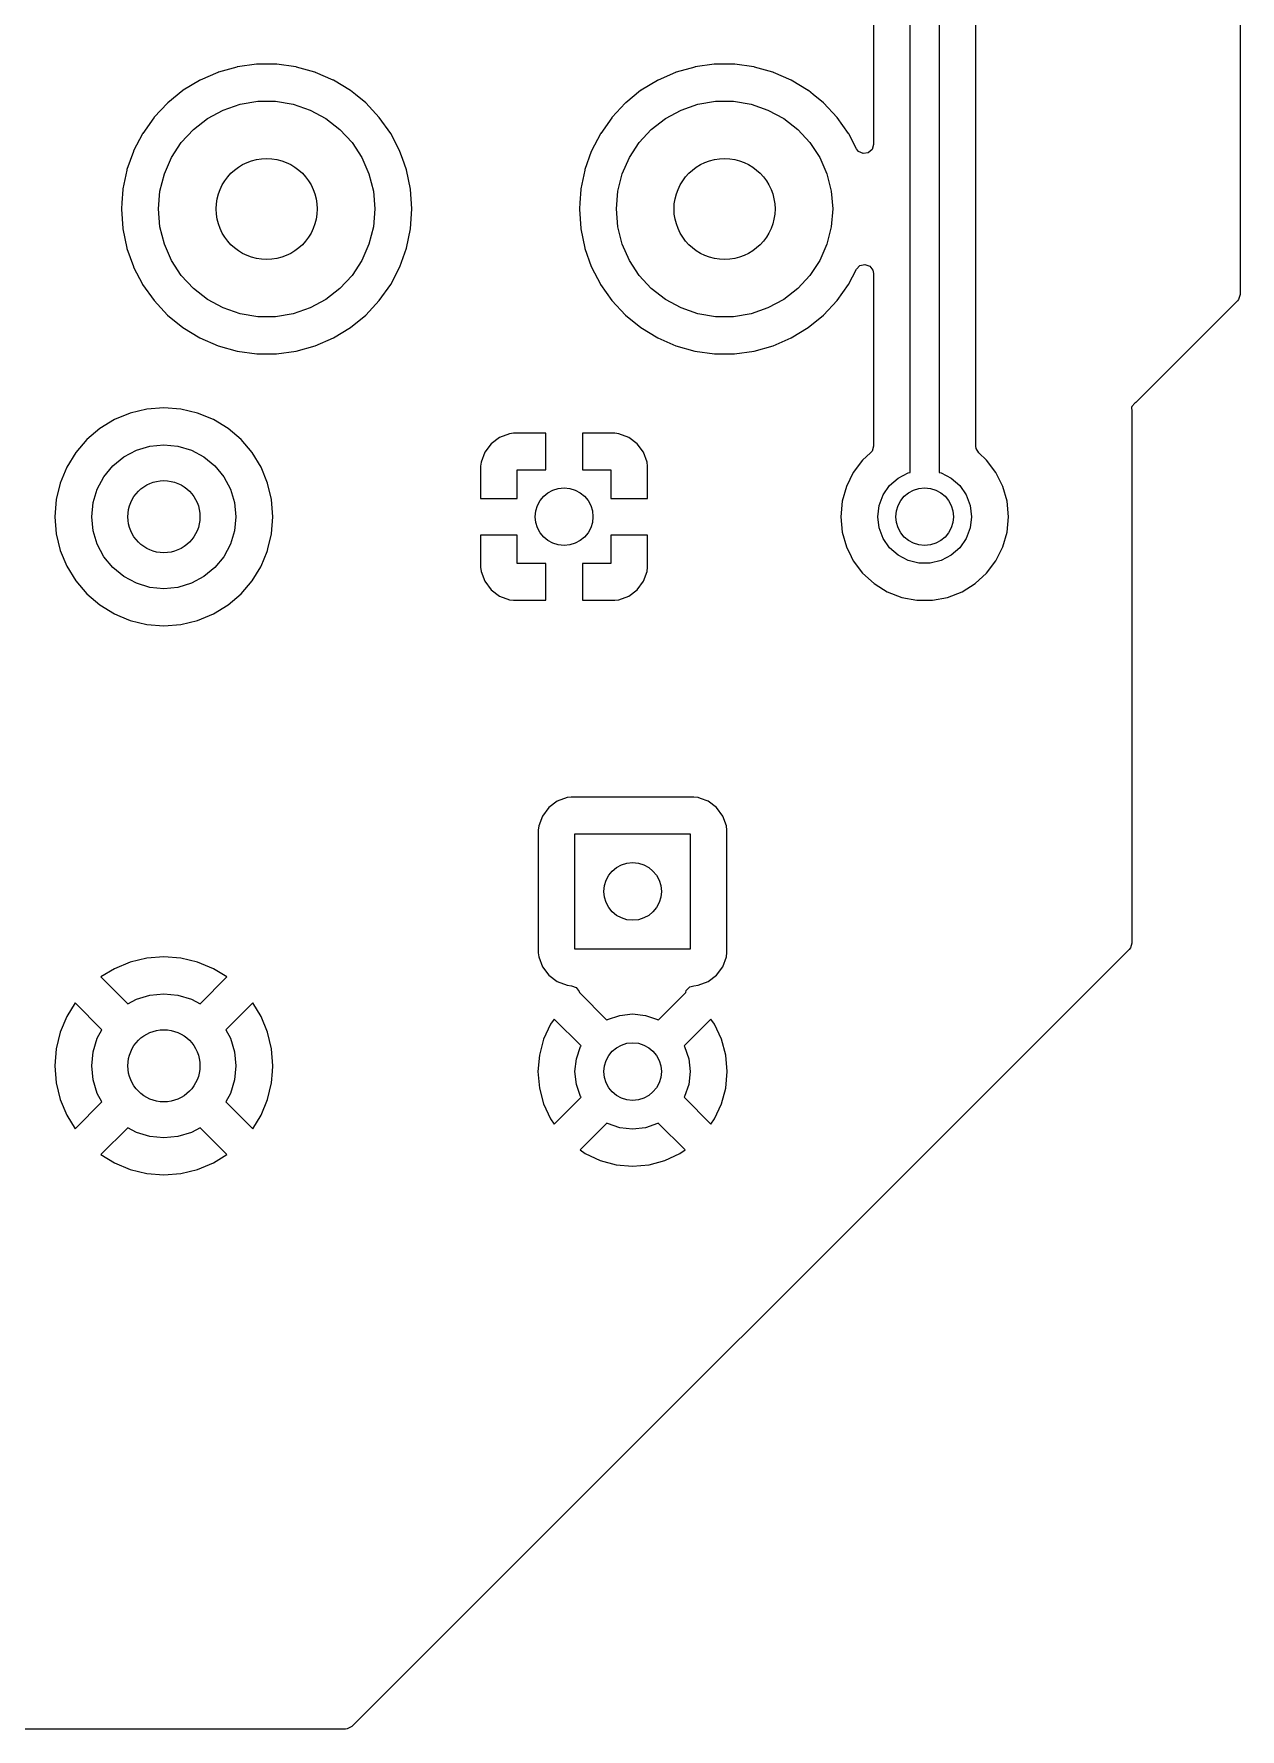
# Model space of a CAD drawing. Extents: x 4.53 to 6.71, y -5.98 to -2.05.
# Drawn here: x 6.051 to 6.71, y -5.977 to -5.051 of the extents above; entities that cross this region are included whole.
import ezdxf

# ---------------------------------------------------------------- set-up
doc = ezdxf.new("R2010")
doc.units = 0
doc.header["$MEASUREMENT"] = 0
doc.layers.add('BLACK', color=7, linetype='CONTINUOUS')

msp = doc.modelspace()

# ---------------------------------------------------------------- linework, layer by layer
at = {"layer": 'BLACK', "linetype": 'CONTINUOUS'}
for p, q in [((6.70963, -4.44226), (6.70963, -5.19356)), ((6.52953, -5.29074), (6.52953, -4.96192)), ((6.54528, -4.95866), (6.54528, -5.29074)), ((6.5653, -5.27648), (6.5653, -4.95965)), ((6.50951, -4.97227), (6.50951, -5.11163)), ((6.15145, -5.07223), (6.14184, -5.07641)), ((6.15161, -5.07217), (6.15145, -5.07223)), ((6.15145, -5.07223), (6.15145, -5.07223)), ((6.15177, -5.07212), (6.15161, -5.07217)), ((6.16186, -5.06929), (6.15177, -5.07212)), ((6.15177, -5.07212), (6.15177, -5.07212)), ((6.16202, -5.06925), (6.16186, -5.06929)), ((6.16186, -5.06929), (6.16186, -5.06929)), ((6.16219, -5.06923), (6.16202, -5.06925)), ((6.17257, -5.0678), (6.16219, -5.06923)), ((6.16219, -5.06923), (6.16219, -5.06923)), ((6.17274, -5.06778), (6.17257, -5.0678)), ((6.17257, -5.0678), (6.17257, -5.0678)), ((6.18356, -5.06778), (6.17274, -5.06778)), ((6.18373, -5.0678), (6.18356, -5.06778)), ((6.19411, -5.06923), (6.18373, -5.0678)), ((6.18373, -5.0678), (6.18373, -5.0678)), ((6.19428, -5.06925), (6.19411, -5.06923)), ((6.19411, -5.06923), (6.19411, -5.06923)), ((6.19444, -5.06929), (6.19428, -5.06925)), ((6.20453, -5.07212), (6.19444, -5.06929)), ((6.19444, -5.06929), (6.19444, -5.06929)), ((6.20469, -5.07217), (6.20453, -5.07212)), ((6.20453, -5.07212), (6.20453, -5.07212)), ((6.20485, -5.07223), (6.20469, -5.07217)), ((6.21446, -5.07641), (6.20485, -5.07223)), ((6.20485, -5.07223), (6.20485, -5.07223)), ((6.40145, -5.07223), (6.39184, -5.07641)), ((6.40161, -5.07217), (6.40145, -5.07223)), ((6.40145, -5.07223), (6.40145, -5.07223)), ((6.40177, -5.07212), (6.40161, -5.07217)), ((6.41186, -5.06929), (6.40177, -5.07212)), ((6.40177, -5.07212), (6.40177, -5.07212)), ((6.41202, -5.06925), (6.41186, -5.06929)), ((6.41186, -5.06929), (6.41186, -5.06929)), ((6.41219, -5.06923), (6.41202, -5.06925)), ((6.42257, -5.0678), (6.41219, -5.06923)), ((6.41219, -5.06923), (6.41219, -5.06923)), ((6.42274, -5.06778), (6.42257, -5.0678)), ((6.42257, -5.0678), (6.42257, -5.0678)), ((6.43356, -5.06778), (6.42274, -5.06778)), ((6.43373, -5.0678), (6.43356, -5.06778)), ((6.44411, -5.06923), (6.43373, -5.0678)), ((6.43373, -5.0678), (6.43373, -5.0678)), ((6.44428, -5.06925), (6.44411, -5.06923)), ((6.44411, -5.06923), (6.44411, -5.06923)), ((6.44444, -5.06929), (6.44428, -5.06925)), ((6.45453, -5.07212), (6.44444, -5.06929)), ((6.44444, -5.06929), (6.44444, -5.06929)), ((6.45469, -5.07217), (6.45453, -5.07212)), ((6.45453, -5.07212), (6.45453, -5.07212)), ((6.45485, -5.07223), (6.45469, -5.07217)), ((6.46446, -5.07641), (6.45485, -5.07223)), ((6.45485, -5.07223), (6.45485, -5.07223)), ((6.13231, -5.0822), (6.12418, -5.08882)), ((6.13244, -5.0821), (6.13231, -5.0822)), ((6.13231, -5.0822), (6.13231, -5.0822)), ((6.13259, -5.08201), (6.13244, -5.0821)), ((6.14154, -5.07657), (6.13259, -5.08201)), ((6.13259, -5.08201), (6.13259, -5.08201)), ((6.14169, -5.07648), (6.14154, -5.07656)), ((6.14154, -5.07656), (6.14154, -5.07657)), ((6.14184, -5.07641), (6.14169, -5.07648)), ((6.14184, -5.07641), (6.14184, -5.07641)), ((6.21461, -5.07648), (6.21446, -5.07641)), ((6.21446, -5.07641), (6.21446, -5.07641)), ((6.22386, -5.0821), (6.21461, -5.07648)), ((6.22399, -5.0822), (6.22386, -5.0821)), ((6.22658, -5.08431), (6.22399, -5.0822)), ((6.22399, -5.0822), (6.22399, -5.0822)), ((6.23225, -5.08892), (6.22658, -5.08431)), ((6.38231, -5.0822), (6.37418, -5.08882)), ((6.38244, -5.0821), (6.38231, -5.0822)), ((6.38231, -5.0822), (6.38231, -5.0822)), ((6.38259, -5.08201), (6.38244, -5.0821)), ((6.39154, -5.07657), (6.38259, -5.08201)), ((6.38259, -5.08201), (6.38259, -5.08201)), ((6.39169, -5.07648), (6.39154, -5.07656)), ((6.39154, -5.07656), (6.39154, -5.07657)), ((6.39184, -5.07641), (6.39169, -5.07648)), ((6.39184, -5.07641), (6.39184, -5.07641)), ((6.46461, -5.07648), (6.46446, -5.07641)), ((6.46446, -5.07641), (6.46446, -5.07641)), ((6.47386, -5.0821), (6.46461, -5.07648)), ((6.47399, -5.0822), (6.47386, -5.0821)), ((6.47658, -5.08431), (6.47399, -5.0822)), ((6.47399, -5.0822), (6.47399, -5.0822)), ((6.48225, -5.08892), (6.47658, -5.08431)), ((6.12394, -5.08905), (6.11678, -5.09671)), ((6.12405, -5.08892), (6.12394, -5.08905)), ((6.12394, -5.08905), (6.12394, -5.08905)), ((6.12418, -5.08882), (6.12405, -5.08892)), ((6.12418, -5.08882), (6.12418, -5.08882)), ((6.14585, -5.09741), (6.15443, -5.09277)), ((6.15443, -5.09277), (6.16365, -5.0896)), ((6.16365, -5.0896), (6.17327, -5.088)), ((6.17327, -5.088), (6.18303, -5.088)), ((6.18303, -5.088), (6.19265, -5.0896)), ((6.19265, -5.0896), (6.20187, -5.09277)), ((6.20187, -5.09277), (6.21045, -5.09741)), ((6.23963, -5.09683), (6.23225, -5.08892)), ((6.37394, -5.08905), (6.36678, -5.09671)), ((6.37405, -5.08892), (6.37394, -5.08905)), ((6.37394, -5.08905), (6.37394, -5.08905)), ((6.37418, -5.08882), (6.37405, -5.08892)), ((6.37418, -5.08882), (6.37418, -5.08882)), ((6.39585, -5.09741), (6.40443, -5.09277)), ((6.40443, -5.09277), (6.41365, -5.0896)), ((6.41365, -5.0896), (6.42327, -5.088)), ((6.42327, -5.088), (6.43303, -5.088)), ((6.43303, -5.088), (6.44265, -5.0896)), ((6.44265, -5.0896), (6.45187, -5.09277)), ((6.45187, -5.09277), (6.46045, -5.09741)), ((6.48963, -5.09683), (6.48225, -5.08892)), ((6.11657, -5.09697), (6.11053, -5.10553)), ((6.11667, -5.09683), (6.11657, -5.09697)), ((6.11657, -5.09697), (6.11657, -5.09697)), ((6.11678, -5.09671), (6.11667, -5.09683)), ((6.11678, -5.09671), (6.11678, -5.09671)), ((6.13815, -5.1034), (6.14585, -5.09741)), ((6.21045, -5.09741), (6.21815, -5.1034)), ((6.24587, -5.10567), (6.23963, -5.09683)), ((6.36657, -5.09697), (6.36053, -5.10553)), ((6.36667, -5.09683), (6.36657, -5.09697)), ((6.36657, -5.09697), (6.36657, -5.09697)), ((6.36678, -5.09671), (6.36667, -5.09683)), ((6.36678, -5.09671), (6.36678, -5.09671)), ((6.38815, -5.1034), (6.39585, -5.09741)), ((6.46045, -5.09741), (6.46815, -5.1034)), ((6.49587, -5.10567), (6.48963, -5.09683)), ((6.11035, -5.10582), (6.10553, -5.11512)), ((6.11043, -5.10567), (6.11035, -5.10582)), ((6.11035, -5.10582), (6.11035, -5.10582)), ((6.11053, -5.10553), (6.11043, -5.10567)), ((6.11053, -5.10553), (6.11053, -5.10553)), ((6.12621, -5.11874), (6.13155, -5.11058)), ((6.13155, -5.11058), (6.13815, -5.1034)), ((6.21815, -5.1034), (6.22475, -5.11058)), ((6.22475, -5.11058), (6.23009, -5.11874)), ((6.25085, -5.11527), (6.24587, -5.10567)), ((6.36035, -5.10582), (6.35553, -5.11512)), ((6.36043, -5.10567), (6.36035, -5.10582)), ((6.36035, -5.10582), (6.36035, -5.10582)), ((6.36053, -5.10553), (6.36043, -5.10567)), ((6.36053, -5.10553), (6.36053, -5.10553)), ((6.37621, -5.11874), (6.38155, -5.11058)), ((6.38155, -5.11058), (6.38815, -5.1034)), ((6.46815, -5.1034), (6.47475, -5.11058)), ((6.47475, -5.11058), (6.48009, -5.11874)), ((6.49595, -5.10582), (6.49587, -5.10567)), ((6.50014, -5.11391), (6.49595, -5.10582)), ((6.49595, -5.10582), (6.49595, -5.10582)), ((6.50951, -5.11163), (6.50872, -5.11431)), ((6.1054, -5.11543), (6.10189, -5.12531)), ((6.10545, -5.11527), (6.1054, -5.11543)), ((6.1054, -5.11543), (6.1054, -5.11543)), ((6.10553, -5.11512), (6.10545, -5.11527)), ((6.10553, -5.11512), (6.10553, -5.11512)), ((6.12229, -5.12768), (6.12621, -5.11874)), ((6.23009, -5.11874), (6.234, -5.12768)), ((6.2509, -5.11543), (6.25085, -5.11527)), ((6.25228, -5.11929), (6.2509, -5.11543)), ((6.25447, -5.12547), (6.25228, -5.11929)), ((6.3554, -5.11543), (6.35189, -5.12531)), ((6.35545, -5.11527), (6.3554, -5.11543)), ((6.3554, -5.11543), (6.3554, -5.11543)), ((6.35553, -5.11512), (6.35545, -5.11527)), ((6.35553, -5.11512), (6.35553, -5.11512)), ((6.37229, -5.12768), (6.37621, -5.11874)), ((6.48009, -5.11874), (6.484, -5.12768)), ((6.5013, -5.11538), (6.50014, -5.11391)), ((6.50384, -5.11654), (6.5013, -5.11538)), ((6.50661, -5.11614), (6.50384, -5.11654)), ((6.50872, -5.11431), (6.50661, -5.11614)), ((6.10179, -5.12563), (6.09966, -5.13589)), ((6.10183, -5.12547), (6.10179, -5.12563)), ((6.10179, -5.12563), (6.10179, -5.12563)), ((6.10189, -5.12531), (6.10183, -5.12547)), ((6.10189, -5.12531), (6.10189, -5.12531)), ((6.1199, -5.13713), (6.12229, -5.12768)), ((6.234, -5.12768), (6.2364, -5.13713)), ((6.25667, -5.13606), (6.25447, -5.12547)), ((6.35179, -5.12563), (6.34966, -5.13589)), ((6.35183, -5.12547), (6.35179, -5.12563)), ((6.35179, -5.12563), (6.35179, -5.12563)), ((6.35189, -5.12531), (6.35183, -5.12547)), ((6.35189, -5.12531), (6.35189, -5.12531)), ((6.3699, -5.13713), (6.37229, -5.12768)), ((6.484, -5.12768), (6.4864, -5.13713)), ((6.09962, -5.13623), (6.09912, -5.1435)), ((6.09963, -5.13606), (6.09962, -5.13623)), ((6.09962, -5.13623), (6.09962, -5.13623)), ((6.09966, -5.13589), (6.09963, -5.13606)), ((6.09966, -5.13589), (6.09966, -5.13589)), ((6.11909, -5.14685), (6.1199, -5.13713)), ((6.2364, -5.13713), (6.2372, -5.14685)), ((6.25741, -5.14685), (6.25667, -5.13606)), ((6.34962, -5.13623), (6.34912, -5.1435)), ((6.34963, -5.13606), (6.34962, -5.13623)), ((6.34962, -5.13623), (6.34962, -5.13623)), ((6.34966, -5.13589), (6.34963, -5.13606)), ((6.34966, -5.13589), (6.34966, -5.13589)), ((6.36909, -5.14685), (6.3699, -5.13713)), ((6.4864, -5.13713), (6.4872, -5.14685)), ((6.09912, -5.1435), (6.09889, -5.14685)), ((6.09889, -5.14685), (6.0989, -5.14702)), ((6.0989, -5.14702), (6.09962, -5.15747)), ((6.1199, -5.15657), (6.11909, -5.14685)), ((6.2372, -5.14685), (6.2364, -5.15657)), ((6.25667, -5.15764), (6.25741, -5.14685)), ((6.34912, -5.1435), (6.34889, -5.14685)), ((6.34889, -5.14685), (6.3489, -5.14702)), ((6.3489, -5.14702), (6.34962, -5.15747)), ((6.3699, -5.15657), (6.36909, -5.14685)), ((6.4872, -5.14685), (6.4864, -5.15657)), ((6.09962, -5.15747), (6.09963, -5.15764)), ((6.09963, -5.15764), (6.10183, -5.16823)), ((6.12229, -5.16603), (6.1199, -5.15657)), ((6.2364, -5.15657), (6.234, -5.16603)), ((6.25447, -5.16823), (6.25667, -5.15764)), ((6.34962, -5.15747), (6.34963, -5.15764)), ((6.34963, -5.15764), (6.35183, -5.16823)), ((6.37229, -5.16603), (6.3699, -5.15657)), ((6.4864, -5.15657), (6.484, -5.16603)), ((6.12621, -5.17496), (6.12229, -5.16603)), ((6.234, -5.16603), (6.23009, -5.17496)), ((6.37621, -5.17496), (6.37229, -5.16603)), ((6.484, -5.16603), (6.48009, -5.17496)), ((6.10183, -5.16823), (6.10189, -5.16839)), ((6.10189, -5.16839), (6.10189, -5.16839)), ((6.10189, -5.16839), (6.1054, -5.17827)), ((6.13155, -5.18312), (6.12621, -5.17496)), ((6.23009, -5.17496), (6.22475, -5.18312)), ((6.25085, -5.17843), (6.25447, -5.16823)), ((6.35183, -5.16823), (6.35189, -5.16839)), ((6.35189, -5.16839), (6.35189, -5.16839)), ((6.35189, -5.16839), (6.3554, -5.17827)), ((6.38155, -5.18312), (6.37621, -5.17496)), ((6.48009, -5.17496), (6.47475, -5.18312)), ((6.50208, -5.17777), (6.50479, -5.17711)), ((6.50479, -5.17711), (6.50743, -5.17803)), ((6.1054, -5.17827), (6.1054, -5.17827)), ((6.1054, -5.17827), (6.10545, -5.17843)), ((6.10545, -5.17843), (6.10553, -5.17858)), ((6.10553, -5.17858), (6.10553, -5.17858)), ((6.10553, -5.17858), (6.11035, -5.18788)), ((6.13815, -5.1903), (6.13155, -5.18312)), ((6.22475, -5.18312), (6.21815, -5.1903)), ((6.24587, -5.18803), (6.25085, -5.17843)), ((6.3554, -5.17827), (6.3554, -5.17827)), ((6.3554, -5.17827), (6.35545, -5.17843)), ((6.35545, -5.17843), (6.35553, -5.17858)), ((6.35553, -5.17858), (6.35553, -5.17858)), ((6.35553, -5.17858), (6.36035, -5.18788)), ((6.38815, -5.1903), (6.38155, -5.18312)), ((6.47475, -5.18312), (6.46815, -5.1903)), ((6.49587, -5.18803), (6.50014, -5.17979)), ((6.50014, -5.17979), (6.50208, -5.17777)), ((6.50743, -5.17803), (6.50916, -5.18024)), ((6.50916, -5.18024), (6.50951, -5.18207)), ((6.50951, -5.18207), (6.50951, -5.27648)), ((6.11035, -5.18788), (6.11035, -5.18788)), ((6.11035, -5.18788), (6.11043, -5.18803)), ((6.11043, -5.18803), (6.11667, -5.19687)), ((6.14585, -5.19629), (6.13815, -5.1903)), ((6.21815, -5.1903), (6.21045, -5.19629)), ((6.23963, -5.19687), (6.24587, -5.18803)), ((6.36035, -5.18788), (6.36035, -5.18788)), ((6.36035, -5.18788), (6.36043, -5.18803)), ((6.36043, -5.18803), (6.36667, -5.19687)), ((6.39585, -5.19629), (6.38815, -5.1903)), ((6.46815, -5.1903), (6.46045, -5.19629)), ((6.48963, -5.19687), (6.49587, -5.18803)), ((6.70963, -5.19356), (6.70884, -5.19625)), ((6.11667, -5.19687), (6.12405, -5.20478)), ((6.12405, -5.20478), (6.13244, -5.2116)), ((6.15443, -5.20093), (6.14585, -5.19629)), ((6.16365, -5.2041), (6.15443, -5.20093)), ((6.17327, -5.2057), (6.16365, -5.2041)), ((6.19265, -5.2041), (6.18303, -5.2057)), ((6.20187, -5.20093), (6.19265, -5.2041)), ((6.21045, -5.19629), (6.20187, -5.20093)), ((6.22386, -5.2116), (6.23225, -5.20478)), ((6.23225, -5.20478), (6.23963, -5.19687)), ((6.36667, -5.19687), (6.37405, -5.20478)), ((6.37405, -5.20478), (6.38244, -5.2116)), ((6.40443, -5.20093), (6.39585, -5.19629)), ((6.41365, -5.2041), (6.40443, -5.20093)), ((6.42327, -5.2057), (6.41365, -5.2041)), ((6.44265, -5.2041), (6.43303, -5.2057)), ((6.45187, -5.20093), (6.44265, -5.2041)), ((6.46045, -5.19629), (6.45187, -5.20093)), ((6.47386, -5.2116), (6.48225, -5.20478)), ((6.48225, -5.20478), (6.48963, -5.19687)), ((6.70817, -5.19707), (6.6527, -5.25254)), ((6.70884, -5.19625), (6.70817, -5.19707)), ((6.13244, -5.2116), (6.14169, -5.21722)), ((6.18303, -5.2057), (6.17327, -5.2057)), ((6.21461, -5.21722), (6.22386, -5.2116)), ((6.38244, -5.2116), (6.39169, -5.21722)), ((6.43303, -5.2057), (6.42327, -5.2057)), ((6.46461, -5.21722), (6.47386, -5.2116)), ((6.14169, -5.21722), (6.15161, -5.22153)), ((6.15161, -5.22153), (6.16202, -5.22445)), ((6.19428, -5.22445), (6.20469, -5.22153)), ((6.20469, -5.22153), (6.21461, -5.21722)), ((6.39169, -5.21722), (6.40161, -5.22153)), ((6.40161, -5.22153), (6.41202, -5.22445)), ((6.44428, -5.22445), (6.45469, -5.22153)), ((6.45469, -5.22153), (6.46461, -5.21722)), ((6.16202, -5.22445), (6.17274, -5.22593)), ((6.17274, -5.22593), (6.17291, -5.22593)), ((6.17291, -5.22593), (6.18339, -5.22593)), ((6.18339, -5.22593), (6.18356, -5.22593)), ((6.18356, -5.22593), (6.19428, -5.22445)), ((6.41202, -5.22445), (6.42274, -5.22593)), ((6.42274, -5.22593), (6.42291, -5.22593)), ((6.42291, -5.22593), (6.43339, -5.22593)), ((6.43339, -5.22593), (6.43356, -5.22593)), ((6.43356, -5.22593), (6.44428, -5.22445)), ((6.10364, -5.25832), (6.09501, -5.2619)), ((6.11273, -5.25614), (6.10364, -5.25832)), ((6.12205, -5.25541), (6.11273, -5.25614)), ((6.13136, -5.25614), (6.12205, -5.25541)), ((6.14045, -5.25832), (6.13136, -5.25614)), ((6.14908, -5.2619), (6.14045, -5.25832)), ((6.65043, -5.25521), (6.65039, -5.25563)), ((6.65039, -5.25563), (6.6504, -5.25567)), ((6.6504, -5.25567), (6.65057, -5.25695)), ((6.65057, -5.25482), (6.65043, -5.25521)), ((6.6506, -5.25479), (6.65057, -5.25482)), ((6.65057, -5.25695), (6.65057, -5.5479)), ((6.65085, -5.2544), (6.6506, -5.25479)), ((6.6512, -5.25405), (6.65085, -5.2544)), ((6.65149, -5.25373), (6.6512, -5.25405)), ((6.65209, -5.25301), (6.65149, -5.25373)), ((6.6527, -5.25254), (6.65209, -5.25301)), ((6.08704, -5.26678), (6.07994, -5.27285)), ((6.09501, -5.2619), (6.08704, -5.26678)), ((6.15705, -5.26678), (6.14908, -5.2619)), ((6.16416, -5.27285), (6.15705, -5.26678)), ((6.31067, -5.26963), (6.30528, -5.27164)), ((6.31292, -5.26938), (6.31067, -5.26963)), ((6.31318, -5.26937), (6.31292, -5.26938)), ((6.33055, -5.26937), (6.31318, -5.26937)), ((6.33055, -5.28937), (6.33055, -5.26937)), ((6.36792, -5.26937), (6.35055, -5.26937)), ((6.35055, -5.26937), (6.35055, -5.28937)), ((6.36819, -5.26938), (6.36792, -5.26937)), ((6.37044, -5.26963), (6.36819, -5.26938)), ((6.37583, -5.27164), (6.37044, -5.26963)), ((6.07994, -5.27285), (6.07387, -5.27996)), ((6.10019, -5.28224), (6.10699, -5.27861)), ((6.10699, -5.27861), (6.11437, -5.27637)), ((6.11437, -5.27637), (6.12205, -5.27561)), ((6.12205, -5.27561), (6.12972, -5.27637)), ((6.12972, -5.27637), (6.13711, -5.27861)), ((6.13711, -5.27861), (6.14391, -5.28224)), ((6.17023, -5.27996), (6.16416, -5.27285)), ((6.30067, -5.27508), (6.29723, -5.27969)), ((6.30528, -5.27164), (6.30067, -5.27508)), ((6.38043, -5.27508), (6.37583, -5.27164)), ((6.38388, -5.27969), (6.38043, -5.27508)), ((6.50951, -5.27648), (6.50872, -5.27916)), ((6.56546, -5.27776), (6.5653, -5.27648)), ((6.56691, -5.28015), (6.56546, -5.27776)), ((6.06898, -5.28792), (6.06541, -5.29656)), ((6.07387, -5.27996), (6.06898, -5.28792)), ((6.08933, -5.2931), (6.09422, -5.28714)), ((6.09422, -5.28714), (6.10019, -5.28224)), ((6.14391, -5.28224), (6.14987, -5.28714)), ((6.14987, -5.28714), (6.15477, -5.2931)), ((6.17511, -5.28792), (6.17023, -5.27996)), ((6.17869, -5.29656), (6.17511, -5.28792)), ((6.29497, -5.28733), (6.29496, -5.28759)), ((6.29496, -5.28759), (6.29496, -5.30496)), ((6.29522, -5.28508), (6.29497, -5.28733)), ((6.29723, -5.27969), (6.29522, -5.28508)), ((6.38589, -5.28508), (6.38388, -5.27969)), ((6.38613, -5.28733), (6.38589, -5.28508)), ((6.38614, -5.28759), (6.38613, -5.28733)), ((6.38614, -5.30496), (6.38614, -5.28759)), ((6.50355, -5.2841), (6.49846, -5.29085)), ((6.50789, -5.28015), (6.50355, -5.2841)), ((6.50872, -5.27916), (6.50789, -5.28015)), ((6.57125, -5.2841), (6.56691, -5.28015)), ((6.57635, -5.29085), (6.57125, -5.2841)), ((6.57125, -5.2841), (6.57125, -5.2841)), ((6.06541, -5.29656), (6.06323, -5.30564)), ((6.08569, -5.2999), (6.08933, -5.2931)), ((6.15477, -5.2931), (6.1584, -5.2999)), ((6.18087, -5.30564), (6.17869, -5.29656)), ((6.17869, -5.29656), (6.17869, -5.29656)), ((6.17869, -5.29656), (6.17869, -5.29656)), ((6.31496, -5.30496), (6.31496, -5.28937)), ((6.31496, -5.28937), (6.33055, -5.28937)), ((6.35055, -5.28937), (6.36614, -5.28937)), ((6.36614, -5.28937), (6.36614, -5.30496)), ((6.49846, -5.29085), (6.49469, -5.29841)), ((6.51825, -5.29799), (6.52286, -5.2939)), ((6.52286, -5.2939), (6.52833, -5.29103)), ((6.52833, -5.29103), (6.52953, -5.29074)), ((6.54528, -5.29074), (6.54648, -5.29103)), ((6.54648, -5.29103), (6.55194, -5.2939)), ((6.55194, -5.2939), (6.55656, -5.29799)), ((6.58011, -5.29841), (6.57635, -5.29085)), ((6.06323, -5.30564), (6.06249, -5.31496)), ((6.08345, -5.30728), (6.08569, -5.2999)), ((6.1584, -5.2999), (6.16064, -5.30728)), ((6.1816, -5.31496), (6.18087, -5.30564)), ((6.29496, -5.30496), (6.31496, -5.30496)), ((6.36614, -5.30496), (6.38614, -5.30496)), ((6.49238, -5.30654), (6.4916, -5.31496)), ((6.49469, -5.29841), (6.49238, -5.30654)), ((6.51255, -5.30884), (6.51474, -5.30307)), ((6.51474, -5.30307), (6.51825, -5.29799)), ((6.55656, -5.29799), (6.56006, -5.30307)), ((6.56006, -5.30307), (6.56225, -5.30884)), ((6.58243, -5.30654), (6.58011, -5.29841)), ((6.58321, -5.31496), (6.58243, -5.30654)), ((6.06249, -5.31496), (6.06323, -5.32428)), ((6.0827, -5.31496), (6.08345, -5.30728)), ((6.08345, -5.32264), (6.0827, -5.31496)), ((6.16064, -5.30728), (6.1614, -5.31496)), ((6.1614, -5.31496), (6.16064, -5.32264)), ((6.18087, -5.32428), (6.1816, -5.31496)), ((6.4916, -5.31496), (6.49238, -5.32338)), ((6.51181, -5.31496), (6.51255, -5.30884)), ((6.51255, -5.32108), (6.51181, -5.31496)), ((6.56225, -5.30884), (6.56299, -5.31496)), ((6.56299, -5.31496), (6.56225, -5.32108)), ((6.58243, -5.32338), (6.58321, -5.31496)), ((6.06323, -5.32428), (6.06541, -5.33336)), ((6.08569, -5.33002), (6.08345, -5.32264)), ((6.16064, -5.32264), (6.1584, -5.33002)), ((6.17887, -5.33258), (6.18087, -5.32428)), ((6.31496, -5.32496), (6.29496, -5.32496)), ((6.29496, -5.32496), (6.29496, -5.34233)), ((6.31496, -5.34055), (6.31496, -5.32496)), ((6.38614, -5.32496), (6.36614, -5.32496)), ((6.36614, -5.32496), (6.36614, -5.34055)), ((6.38614, -5.34233), (6.38614, -5.32496)), ((6.49238, -5.32338), (6.49469, -5.33151)), ((6.51474, -5.32685), (6.51255, -5.32108)), ((6.56225, -5.32108), (6.56006, -5.32685)), ((6.58011, -5.33151), (6.58243, -5.32338)), ((6.06541, -5.33336), (6.06898, -5.342)), ((6.08933, -5.33682), (6.08569, -5.33002)), ((6.1584, -5.33002), (6.15477, -5.33682)), ((6.17511, -5.342), (6.17843, -5.33397)), ((6.17843, -5.33397), (6.17869, -5.33336)), ((6.17869, -5.33336), (6.17887, -5.33258)), ((6.49469, -5.33151), (6.49724, -5.33663)), ((6.51825, -5.33193), (6.51474, -5.32685)), ((6.52286, -5.33602), (6.51825, -5.33193)), ((6.55656, -5.33193), (6.55194, -5.33602)), ((6.56006, -5.32685), (6.55656, -5.33193)), ((6.57635, -5.33907), (6.58011, -5.33151)), ((6.06898, -5.342), (6.07387, -5.34997)), ((6.09422, -5.34279), (6.08933, -5.33682)), ((6.10019, -5.34768), (6.09422, -5.34279)), ((6.14987, -5.34279), (6.14391, -5.34768)), ((6.15477, -5.33682), (6.14987, -5.34279)), ((6.17023, -5.34997), (6.1749, -5.34233)), ((6.1749, -5.34233), (6.17511, -5.342)), ((6.29496, -5.34233), (6.29497, -5.3426)), ((6.29497, -5.3426), (6.29522, -5.34485)), ((6.33055, -5.34055), (6.31496, -5.34055)), ((6.33055, -5.36055), (6.33055, -5.34055)), ((6.36614, -5.34055), (6.35055, -5.34055)), ((6.35055, -5.34055), (6.35055, -5.36055)), ((6.38589, -5.34485), (6.38613, -5.3426)), ((6.38613, -5.3426), (6.38614, -5.34233)), ((6.49724, -5.33663), (6.49846, -5.33907)), ((6.49846, -5.33907), (6.50355, -5.34582)), ((6.52833, -5.33889), (6.52286, -5.33602)), ((6.53432, -5.34036), (6.52833, -5.33889)), ((6.54049, -5.34036), (6.53432, -5.34036)), ((6.54648, -5.33889), (6.54049, -5.34036)), ((6.55194, -5.33602), (6.54648, -5.33889)), ((6.57125, -5.34582), (6.57635, -5.33907)), ((6.07387, -5.34997), (6.07994, -5.35707)), ((6.10699, -5.35132), (6.10019, -5.34768)), ((6.11437, -5.35355), (6.10699, -5.35132)), ((6.13711, -5.35132), (6.12972, -5.35355)), ((6.14391, -5.34768), (6.13711, -5.35132)), ((6.16416, -5.35707), (6.17023, -5.34997)), ((6.29522, -5.34485), (6.29723, -5.35023)), ((6.29723, -5.35023), (6.30067, -5.35484)), ((6.38043, -5.35484), (6.38388, -5.35023)), ((6.38388, -5.35023), (6.38589, -5.34485)), ((6.50355, -5.34582), (6.5098, -5.35151)), ((6.5098, -5.35151), (6.5098, -5.35151)), ((6.5098, -5.35151), (6.5098, -5.35151)), ((6.5098, -5.35151), (6.51491, -5.35468)), ((6.55782, -5.35596), (6.56501, -5.35151)), ((6.56501, -5.35151), (6.57125, -5.34582)), ((6.07994, -5.35707), (6.08704, -5.36314)), ((6.12205, -5.35431), (6.11437, -5.35355)), ((6.12972, -5.35355), (6.12205, -5.35431)), ((6.15705, -5.36314), (6.16416, -5.35707)), ((6.30067, -5.35484), (6.30528, -5.35829)), ((6.30528, -5.35829), (6.31067, -5.3603)), ((6.31067, -5.3603), (6.31292, -5.36054)), ((6.31292, -5.36054), (6.31318, -5.36055)), ((6.31318, -5.36055), (6.33055, -5.36055)), ((6.35055, -5.36055), (6.36792, -5.36055)), ((6.36792, -5.36055), (6.36819, -5.36054)), ((6.36819, -5.36054), (6.37044, -5.3603)), ((6.37044, -5.3603), (6.37583, -5.35829)), ((6.37583, -5.35829), (6.38043, -5.35484)), ((6.51491, -5.35468), (6.51698, -5.35596)), ((6.51698, -5.35596), (6.52487, -5.35902)), ((6.52487, -5.35902), (6.53318, -5.36057)), ((6.53318, -5.36057), (6.53318, -5.36057)), ((6.53318, -5.36057), (6.54163, -5.36057)), ((6.54163, -5.36057), (6.54994, -5.35902)), ((6.54163, -5.36057), (6.54163, -5.36057)), ((6.54994, -5.35902), (6.55782, -5.35596)), ((6.08704, -5.36314), (6.09501, -5.36802)), ((6.09501, -5.36802), (6.09501, -5.36802)), ((6.09501, -5.36802), (6.09501, -5.36802)), ((6.09501, -5.36802), (6.09797, -5.36925)), ((6.09797, -5.36925), (6.10364, -5.3716)), ((6.10364, -5.3716), (6.10364, -5.3716)), ((6.10364, -5.3716), (6.10364, -5.3716)), ((6.10364, -5.3716), (6.11273, -5.37378)), ((6.13136, -5.37378), (6.14045, -5.3716)), ((6.14045, -5.3716), (6.14255, -5.37073)), ((6.14045, -5.3716), (6.14045, -5.3716)), ((6.14045, -5.3716), (6.14045, -5.3716)), ((6.14255, -5.37073), (6.14908, -5.36802)), ((6.14908, -5.36802), (6.15705, -5.36314)), ((6.11273, -5.37378), (6.12205, -5.37451)), ((6.12205, -5.37451), (6.13136, -5.37378)), ((6.33676, -5.47044), (6.33216, -5.47389)), ((6.34216, -5.46843), (6.33676, -5.47044)), ((6.34441, -5.46818), (6.34216, -5.46843)), ((6.34454, -5.46817), (6.34441, -5.46818)), ((6.34441, -5.46818), (6.34441, -5.46818)), ((6.41136, -5.46817), (6.34454, -5.46817)), ((6.41375, -5.46843), (6.41136, -5.46817)), ((6.41498, -5.46889), (6.41375, -5.46843)), ((6.41914, -5.47044), (6.41498, -5.46889)), ((6.42375, -5.47389), (6.41914, -5.47044)), ((6.32871, -5.4785), (6.32669, -5.48389)), ((6.33216, -5.47389), (6.32871, -5.4785)), ((6.4272, -5.4785), (6.42375, -5.47389)), ((6.42921, -5.48389), (6.4272, -5.4785)), ((6.4272, -5.4785), (6.4272, -5.4785)), ((6.32669, -5.48389), (6.32644, -5.48627)), ((6.32644, -5.48627), (6.32644, -5.5531)), ((6.34646, -5.55118), (6.34646, -5.48819)), ((6.34646, -5.48819), (6.40945, -5.48819)), ((6.40945, -5.48819), (6.40945, -5.55118)), ((6.42947, -5.48627), (6.42921, -5.48389)), ((6.42947, -5.5531), (6.42947, -5.48627)), ((6.11273, -5.55616), (6.10365, -5.55834)), ((6.12205, -5.55543), (6.11273, -5.55616)), ((6.13136, -5.55616), (6.12205, -5.55543)), ((6.14044, -5.55834), (6.13136, -5.55616)), ((6.64912, -5.5514), (6.22463, -5.97589)), ((6.32644, -5.5531), (6.32645, -5.55323)), ((6.32645, -5.55323), (6.32669, -5.55548)), ((6.32669, -5.55548), (6.32871, -5.56087)), ((6.40945, -5.55118), (6.34646, -5.55118)), ((6.4272, -5.56087), (6.42921, -5.55548)), ((6.42921, -5.55548), (6.42947, -5.5531)), ((6.64978, -5.55058), (6.64912, -5.5514)), ((6.65057, -5.5479), (6.64978, -5.55058)), ((6.09502, -5.56192), (6.08766, -5.56643)), ((6.10365, -5.55834), (6.09502, -5.56192)), ((6.14907, -5.56192), (6.14044, -5.55834)), ((6.15644, -5.56643), (6.14907, -5.56192)), ((6.32871, -5.56087), (6.33216, -5.56548)), ((6.33216, -5.56548), (6.33676, -5.56893)), ((6.41914, -5.56893), (6.42375, -5.56548)), ((6.42375, -5.56548), (6.4272, -5.56087)), ((6.08766, -5.56643), (6.08766, -5.56643)), ((6.08766, -5.56643), (6.10233, -5.5811)), ((6.14177, -5.5811), (6.15644, -5.56643)), ((6.15644, -5.56643), (6.15644, -5.56643)), ((6.33676, -5.56893), (6.33676, -5.56893)), ((6.33676, -5.56893), (6.33676, -5.56893)), ((6.33676, -5.56893), (6.34216, -5.57094)), ((6.34216, -5.57094), (6.34454, -5.5712)), ((6.34454, -5.5712), (6.34453, -5.5712)), ((6.34453, -5.5712), (6.34714, -5.57212)), ((6.34714, -5.57212), (6.34886, -5.57433)), ((6.34886, -5.57433), (6.34895, -5.57497)), ((6.34895, -5.57497), (6.36394, -5.58995)), ((6.39197, -5.58995), (6.40707, -5.57485)), ((6.40707, -5.57485), (6.40727, -5.57384)), ((6.40727, -5.57384), (6.40922, -5.57183)), ((6.40922, -5.57183), (6.41137, -5.5712)), ((6.41136, -5.5712), (6.41375, -5.57094)), ((6.41137, -5.5712), (6.41136, -5.5712)), ((6.41375, -5.57094), (6.41914, -5.56893)), ((6.07351, -5.58057), (6.069, -5.58793)), ((6.08818, -5.59524), (6.07351, -5.58057)), ((6.07351, -5.58057), (6.07351, -5.58057)), ((6.10233, -5.5811), (6.10699, -5.57861)), ((6.10699, -5.57861), (6.11437, -5.57637)), ((6.11437, -5.57637), (6.12205, -5.57561)), ((6.12205, -5.57561), (6.12972, -5.57637)), ((6.12972, -5.57637), (6.13711, -5.57861)), ((6.13711, -5.57861), (6.14177, -5.5811)), ((6.17058, -5.58057), (6.15591, -5.59524)), ((6.17509, -5.58793), (6.17058, -5.58057)), ((6.17058, -5.58057), (6.17058, -5.58057)), ((6.069, -5.58793), (6.06543, -5.59656)), ((6.17867, -5.59656), (6.17509, -5.58793)), ((6.33319, -5.59226), (6.32938, -5.60043)), ((6.33515, -5.58945), (6.33319, -5.59226)), ((6.3498, -5.6041), (6.33515, -5.58945)), ((6.36394, -5.58995), (6.36429, -5.58973)), ((6.36429, -5.58973), (6.37094, -5.5874)), ((6.37094, -5.5874), (6.37795, -5.58661)), ((6.37795, -5.58661), (6.38496, -5.5874)), ((6.38496, -5.5874), (6.39162, -5.58973)), ((6.39162, -5.58973), (6.39197, -5.58995)), ((6.42075, -5.58945), (6.40611, -5.60409)), ((6.42272, -5.59226), (6.42075, -5.58945)), ((6.42075, -5.58945), (6.42075, -5.58945)), ((6.42653, -5.60043), (6.42272, -5.59226)), ((6.06543, -5.59656), (6.06325, -5.60565)), ((6.08345, -5.60728), (6.08569, -5.5999)), ((6.08569, -5.5999), (6.08818, -5.59524)), ((6.15591, -5.59524), (6.1584, -5.5999)), ((6.1584, -5.5999), (6.16064, -5.60728)), ((6.18085, -5.60565), (6.17867, -5.59656)), ((6.32938, -5.60043), (6.32705, -5.60913)), ((6.42886, -5.60913), (6.42653, -5.60043)), ((6.06325, -5.60565), (6.06251, -5.61496)), ((6.0827, -5.61496), (6.08345, -5.60728)), ((6.16064, -5.60728), (6.1614, -5.61496)), ((6.18158, -5.61496), (6.18085, -5.60565)), ((6.32705, -5.60913), (6.32626, -5.61811)), ((6.34646, -5.61811), (6.34725, -5.6111)), ((6.34725, -5.6111), (6.34958, -5.60444)), ((6.34958, -5.60444), (6.3498, -5.6041)), ((6.40611, -5.60409), (6.40633, -5.60444)), ((6.40633, -5.60444), (6.40866, -5.6111)), ((6.40866, -5.6111), (6.40945, -5.61811)), ((6.42965, -5.61811), (6.42886, -5.60913)), ((6.06251, -5.61496), (6.06325, -5.62427)), ((6.08345, -5.62264), (6.0827, -5.61496)), ((6.1614, -5.61496), (6.16064, -5.62264)), ((6.18085, -5.62427), (6.18133, -5.61811)), ((6.18133, -5.61811), (6.18158, -5.61496)), ((6.32626, -5.61811), (6.32705, -5.62709)), ((6.34725, -5.62512), (6.34646, -5.61811)), ((6.40945, -5.61811), (6.40866, -5.62512)), ((6.42886, -5.62709), (6.42965, -5.61811)), ((6.06325, -5.62427), (6.06543, -5.63336)), ((6.08569, -5.63002), (6.08345, -5.62264)), ((6.08818, -5.63468), (6.08569, -5.63002)), ((6.1584, -5.63002), (6.15591, -5.63468)), ((6.16064, -5.62264), (6.1584, -5.63002)), ((6.17867, -5.63336), (6.18085, -5.62427)), ((6.32705, -5.62709), (6.32938, -5.63579)), ((6.34958, -5.63178), (6.34725, -5.62512)), ((6.40866, -5.62512), (6.40633, -5.63178)), ((6.42653, -5.63579), (6.42886, -5.62709)), ((6.06543, -5.63336), (6.069, -5.64199)), ((6.07351, -5.64935), (6.08818, -5.63468)), ((6.15591, -5.63468), (6.17058, -5.64935)), ((6.17509, -5.64199), (6.17867, -5.63336)), ((6.32938, -5.63579), (6.33319, -5.64396)), ((6.33515, -5.64677), (6.3498, -5.63213)), ((6.3498, -5.63213), (6.34958, -5.63178)), ((6.40633, -5.63178), (6.40611, -5.63213)), ((6.40611, -5.63213), (6.42075, -5.64677)), ((6.42272, -5.64396), (6.42653, -5.63579)), ((6.069, -5.64199), (6.07351, -5.64935)), ((6.07351, -5.64935), (6.07351, -5.64935)), ((6.10233, -5.64882), (6.08766, -5.66349)), ((6.10699, -5.65132), (6.10233, -5.64882)), ((6.14177, -5.64882), (6.13711, -5.65132)), ((6.15644, -5.66349), (6.14177, -5.64882)), ((6.17058, -5.64935), (6.17509, -5.64199)), ((6.17058, -5.64935), (6.17058, -5.64935)), ((6.33319, -5.64396), (6.33515, -5.64677)), ((6.36394, -5.64627), (6.3493, -5.66091)), ((6.36429, -5.64649), (6.36394, -5.64627)), ((6.37094, -5.64882), (6.36429, -5.64649)), ((6.37795, -5.64961), (6.37094, -5.64882)), ((6.38496, -5.64882), (6.37795, -5.64961)), ((6.39162, -5.64649), (6.38496, -5.64882)), ((6.39197, -5.64627), (6.39162, -5.64649)), ((6.40661, -5.66091), (6.39197, -5.64627)), ((6.42075, -5.64677), (6.42272, -5.64396)), ((6.42075, -5.64677), (6.42075, -5.64677)), ((6.11437, -5.65355), (6.10699, -5.65132)), ((6.12205, -5.65431), (6.11437, -5.65355)), ((6.12972, -5.65355), (6.12205, -5.65431)), ((6.13711, -5.65132), (6.12972, -5.65355)), ((6.08766, -5.66349), (6.08766, -5.66349)), ((6.08766, -5.66349), (6.09502, -5.66801)), ((6.09502, -5.66801), (6.10365, -5.67158)), ((6.14044, -5.67158), (6.14907, -5.66801)), ((6.14907, -5.66801), (6.15644, -5.66349)), ((6.15644, -5.66349), (6.15644, -5.66349)), ((6.3493, -5.66091), (6.3493, -5.66091)), ((6.3493, -5.66091), (6.35211, -5.66288)), ((6.35211, -5.66288), (6.36027, -5.66669)), ((6.36027, -5.66669), (6.36898, -5.66902)), ((6.38693, -5.66902), (6.39563, -5.66669)), ((6.39563, -5.66669), (6.4038, -5.66288)), ((6.4038, -5.66288), (6.40661, -5.66091)), ((6.40661, -5.66091), (6.40661, -5.66091)), ((6.10365, -5.67158), (6.11273, -5.67376)), ((6.11273, -5.67376), (6.12205, -5.67449)), ((6.12205, -5.67449), (6.13136, -5.67376)), ((6.13136, -5.67376), (6.14044, -5.67158)), ((6.36898, -5.66902), (6.37795, -5.6698)), ((6.37795, -5.6698), (6.38693, -5.66902)), ((6.22112, -5.97734), (5.29462, -5.97734)), ((6.22218, -5.97723), (6.22112, -5.97734)), ((6.22463, -5.97589), (6.22218, -5.97723))]:
    msp.add_line(p, q, dxfattribs=at)
at = {"layer": 'BLACK'}
for centre, radius in [((6.17815, -5.14685), 0.02756), ((6.42815, -5.14685), 0.02756), ((6.12205, -5.31496), 0.0197), ((6.34055, -5.31496), 0.01575), ((6.5374, -5.31496), 0.01575), ((6.37795, -5.51969), 0.01575), ((6.12205, -5.61496), 0.0197), ((6.37795, -5.61811), 0.01575)]:
    msp.add_circle(centre, radius, dxfattribs=at)

doc.saveas('drawing.dxf')
